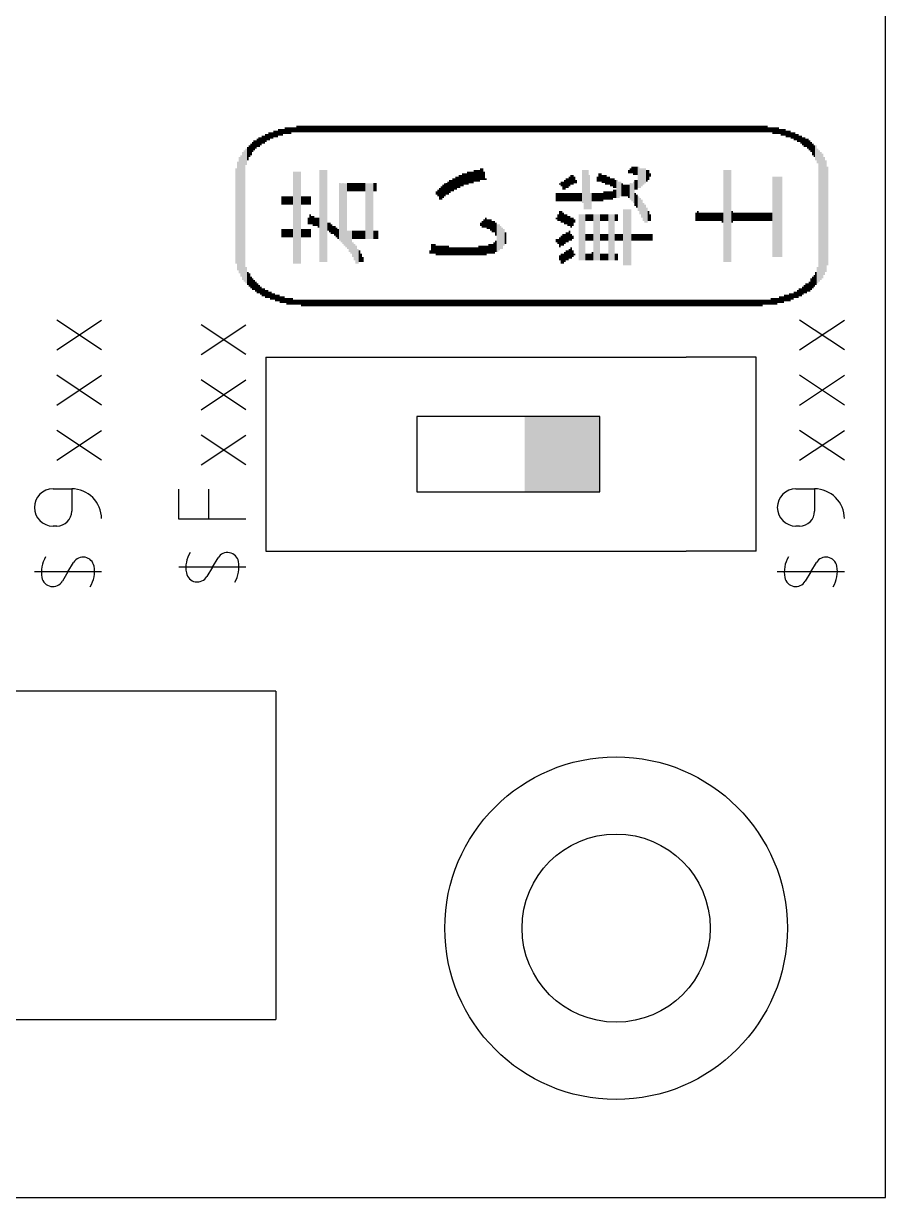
# Model space of a CAD drawing. Extents: x 0 to 47, y 0 to 89.2.
# Drawn here: x 31 to 47, y 0 to 21.79 of the extents above; entities that cross this region are included whole.
import ezdxf

# ---------------------------------------------------------------- set-up
doc = ezdxf.new("R2010")
doc.units = 0
for name, color, linetype in [('20', 30, 'CONTINUOUS'), ('21', 253, 'CONTINUOUS'), ('51', 253, 'CONTINUOUS')]:
    doc.layers.add(name, color=color, linetype=linetype)

# ---------------------------------------------------------------- blocks, each defined once
blk = doc.blocks.new('RECT')
blk.add_solid([(-0.5, -0.5), (0.5, -0.5), (-0.5, 0.5), (0.5, 0.5)])

msp = doc.modelspace()

# ---------------------------------------------------------------- linework, layer by layer
at = {"layer": '20'}
for p, q in [((47, 0), (47, 77)), ((0, 0), (47, 0))]:
    msp.add_line(p, q, dxfattribs=at)
at = {"layer": '21'}
for p, q in [((32.4485, 15.7323), (31.6188, 16.2854)), ((31.6188, 15.7323), (32.4485, 16.2854)), ((35.1299, 15.6469), (34.3001, 16.2001)), ((34.3001, 15.6469), (35.1299, 16.2001)), ((46.236, 15.7323), (45.4063, 16.2854)), ((45.4063, 15.7323), (46.236, 16.2854)), ((35.5, 15.6), (35.5, 12)), ((35.5, 15.6), (36.7, 15.6)), ((38.3, 15.6), (39.2, 15.6)), ((40.8, 15.6), (41.7, 15.6)), ((44.6, 15.6), (43.3, 15.6)), ((44.6, 12), (44.6, 15.6)), ((32.4485, 14.7082), (31.6188, 15.2613)), ((31.6188, 14.7082), (32.4485, 15.2613)), ((46.236, 14.7082), (45.4063, 15.2613)), ((45.4063, 14.7082), (46.236, 15.2613)), ((35.1299, 14.6228), (34.3001, 15.176)), ((34.3001, 14.6228), (35.1299, 15.176)), ((38.3, 14.5), (38.3, 13.1)), ((41.7, 14.5), (38.3, 14.5)), ((41.7, 13.1), (41.7, 14.5)), ((32.4485, 13.684), (31.6188, 14.2372)), ((31.6188, 13.684), (32.4485, 14.2372)), ((46.236, 13.684), (45.4063, 14.2372)), ((45.4063, 13.684), (46.236, 14.2372)), ((35.1299, 13.5987), (34.3001, 14.1518)), ((34.3001, 13.5987), (35.1299, 14.1518)), ((31.5496, 13.1542), (31.8953, 13.1542)), ((31.8953, 13.1542), (31.8953, 12.7393)), ((33.8852, 12.594), (33.8852, 13.1471)), ((34.4384, 12.594), (34.4384, 13.1471)), ((38.3, 13.1), (41.7, 13.1)), ((45.3371, 13.1542), (45.6828, 13.1542)), ((45.6828, 13.1542), (45.6828, 12.7393)), ((31.6188, 12.4627), (31.5496, 12.4627)), ((35.1299, 12.594), (33.8852, 12.594)), ((45.4063, 12.4627), (45.3371, 12.4627)), ((35.5, 12), (36.7, 12)), ((38.3, 12), (39.2, 12)), ((40.8, 12), (41.7, 12)), ((44.6, 12), (43.3, 12)), ((31.8262, 11.6136), (31.9299, 11.7865)), ((34.5076, 11.699), (34.6113, 11.8718)), ((45.6137, 11.6136), (45.7174, 11.7865)), ((32.4485, 11.6136), (31.2039, 11.6136)), ((31.8262, 11.6136), (31.7225, 11.4408)), ((35.1299, 11.699), (33.8852, 11.699)), ((34.5076, 11.699), (34.4038, 11.5261)), ((46.236, 11.6136), (44.9914, 11.6136)), ((45.6137, 11.6136), (45.51, 11.4408)), ((35.687, 9.398), (16.383, 9.398)), ((35.687, 9.398), (35.687, 3.302)), ((16.383, 3.302), (35.687, 3.302))]:
    msp.add_line(p, q, dxfattribs=at)
for radius in [3.1789, 1.7463]:
    msp.add_circle((42, 5), radius, dxfattribs=at)
for centre, radius, start, end in [((31.5496, 12.8085), 0.3457, 90, 270), ((31.8953, 12.601), 0.5532, 359.9997, 90), ((45.3371, 12.8085), 0.3457, 90, 270), ((45.6828, 12.601), 0.5532, 359.9997, 90), ((31.6188, 12.7393), 0.2766, 270, 0), ((45.4063, 12.7393), 0.2766, 270, 0), ((31.8811, 11.6084), 0.5478, 149.0366, 190.3539), ((32.107, 11.6802), 0.2065, 10.3547, 149.0359), ((34.5624, 11.6937), 0.5478, 149.0366, 190.3539), ((34.7884, 11.7656), 0.2065, 10.3547, 149.0359), ((34.4527, 11.7042), 0.5478, 329.0356, 10.3548), ((45.6686, 11.6084), 0.5478, 149.0366, 190.3539), ((45.8945, 11.6802), 0.2065, 10.3547, 149.0359), ((31.7714, 11.6189), 0.5478, 329.0356, 10.3548), ((34.2267, 11.6324), 0.2065, 190.3539, 329.0366), ((45.5589, 11.6189), 0.5478, 329.0356, 10.3548), ((31.5454, 11.5471), 0.2065, 190.3539, 329.0366), ((45.3329, 11.5471), 0.2065, 190.3539, 329.0366)]:
    msp.add_arc(centre, radius, start, end, dxfattribs=at)
at = {"layer": '51'}
for p, q in [((36.7, 15.6), (38.3, 15.6)), ((39.2, 15.6), (40.8, 15.6)), ((41.7, 15.6), (43.3, 15.6)), ((36.7, 12), (38.3, 12)), ((39.2, 12), (40.8, 12)), ((41.7, 12), (43.3, 12))]:
    msp.add_line(p, q, dxfattribs=at)

# ---------------------------------------------------------------- block references
at = {"layer": '21', "yscale": 0.0305, "rotation": 90}
for p, xscale in [((35.7422, 19.7729), 0.1219), ((35.7727, 19.7729), 0.1219), ((35.8031, 19.7729), 0.1219), ((35.8336, 19.7882), 0.0914), ((35.8641, 19.8034), 0.1219), ((35.8946, 19.8034), 0.1219), ((35.9251, 19.8034), 0.1219), ((35.9555, 19.8034), 0.1219), ((35.986, 19.8187), 0.0914), ((36.0165, 19.8187), 0.0914), ((36.047, 19.8187), 0.0914), ((36.0775, 19.8339), 0.1219), ((36.1079, 19.8339), 0.1219), ((36.1384, 19.8339), 0.1219), ((36.1689, 19.8339), 0.1219), ((36.1994, 19.8339), 0.1219), ((36.2299, 19.8339), 0.1219), ((36.2603, 19.8339), 0.1219), ((36.2908, 19.8339), 0.1219), ((36.3213, 19.8339), 0.1219), ((36.3518, 19.8339), 0.1219), ((36.3823, 19.8339), 0.1219), ((36.4127, 19.8339), 0.1219), ((36.4432, 19.8339), 0.1219), ((36.4737, 19.8339), 0.1219), ((36.5042, 19.8339), 0.1219), ((36.5347, 19.8339), 0.1219), ((36.5651, 19.8339), 0.1219), ((36.5956, 19.8339), 0.1219), ((36.6261, 19.8339), 0.1219), ((36.6566, 19.8339), 0.1219), ((36.6871, 19.8339), 0.1219), ((36.7175, 19.8339), 0.1219), ((36.748, 19.8339), 0.1219), ((36.7785, 19.8339), 0.1219), ((36.809, 19.8339), 0.1219), ((36.8395, 19.8339), 0.1219), ((36.8699, 19.8339), 0.1219), ((36.9004, 19.8339), 0.1219), ((36.9309, 19.8339), 0.1219), ((36.9614, 19.8339), 0.1219), ((36.9919, 19.8339), 0.1219), ((37.0223, 19.8339), 0.1219), ((37.0528, 19.8339), 0.1219), ((37.0833, 19.8339), 0.1219), ((37.1138, 19.8339), 0.1219), ((37.1443, 19.8339), 0.1219), ((37.1747, 19.8339), 0.1219), ((37.2052, 19.8339), 0.1219), ((37.2357, 19.8339), 0.1219), ((37.2662, 19.8339), 0.1219), ((37.2967, 19.8339), 0.1219), ((37.3271, 19.8339), 0.1219), ((37.3576, 19.8339), 0.1219), ((37.3881, 19.8339), 0.1219), ((37.4186, 19.8339), 0.1219), ((37.4491, 19.8339), 0.1219), ((37.4795, 19.8339), 0.1219), ((37.51, 19.8339), 0.1219), ((37.5405, 19.8339), 0.1219), ((37.571, 19.8339), 0.1219), ((37.6015, 19.8339), 0.1219), ((37.6319, 19.8339), 0.1219), ((37.6624, 19.8339), 0.1219), ((37.6929, 19.8339), 0.1219), ((37.7234, 19.8339), 0.1219), ((37.7539, 19.8339), 0.1219), ((37.7843, 19.8339), 0.1219), ((37.8148, 19.8339), 0.1219), ((37.8453, 19.8339), 0.1219), ((37.8758, 19.8339), 0.1219), ((37.9063, 19.8339), 0.1219), ((37.9367, 19.8339), 0.1219), ((37.9672, 19.8339), 0.1219), ((37.9977, 19.8339), 0.1219), ((38.0282, 19.8339), 0.1219), ((38.0587, 19.8339), 0.1219), ((38.0891, 19.8339), 0.1219), ((38.1196, 19.8339), 0.1219), ((38.1501, 19.8339), 0.1219), ((38.1806, 19.8339), 0.1219), ((38.2111, 19.8339), 0.1219), ((38.2415, 19.8339), 0.1219), ((38.272, 19.8339), 0.1219), ((38.3025, 19.8339), 0.1219), ((38.333, 19.8339), 0.1219), ((38.3635, 19.8339), 0.1219), ((38.3939, 19.8339), 0.1219), ((38.4244, 19.8339), 0.1219), ((38.4549, 19.8339), 0.1219), ((38.4854, 19.8339), 0.1219), ((38.5159, 19.8339), 0.1219), ((38.5463, 19.8339), 0.1219), ((38.5768, 19.8339), 0.1219), ((38.6073, 19.8339), 0.1219), ((38.6378, 19.8339), 0.1219), ((38.6683, 19.8339), 0.1219), ((38.6987, 19.8339), 0.1219), ((38.7292, 19.8339), 0.1219), ((38.7597, 19.8339), 0.1219), ((38.7902, 19.8339), 0.1219), ((38.8207, 19.8339), 0.1219), ((38.8511, 19.8339), 0.1219), ((38.8816, 19.8339), 0.1219), ((38.9121, 19.8339), 0.1219), ((38.9426, 19.8339), 0.1219), ((38.9731, 19.8339), 0.1219), ((39.0035, 19.8339), 0.1219), ((39.034, 19.8339), 0.1219), ((39.0645, 19.8339), 0.1219), ((39.095, 19.8339), 0.1219), ((39.1255, 19.8339), 0.1219), ((39.1559, 19.8339), 0.1219), ((39.1864, 19.8339), 0.1219), ((39.2169, 19.8339), 0.1219), ((39.2474, 19.8339), 0.1219), ((39.2779, 19.8339), 0.1219), ((39.3083, 19.8339), 0.1219), ((39.3388, 19.8339), 0.1219), ((39.3693, 19.8339), 0.1219), ((39.3998, 19.8339), 0.1219), ((39.4303, 19.8339), 0.1219), ((39.4607, 19.8339), 0.1219), ((39.4912, 19.8339), 0.1219), ((39.5217, 19.8339), 0.1219), ((39.5522, 19.8339), 0.1219), ((39.5827, 19.8339), 0.1219), ((39.6131, 19.8339), 0.1219), ((39.6436, 19.8339), 0.1219), ((39.6741, 19.8339), 0.1219), ((39.7046, 19.8339), 0.1219), ((39.7351, 19.8339), 0.1219), ((39.7655, 19.8339), 0.1219), ((39.796, 19.8339), 0.1219), ((39.8265, 19.8339), 0.1219), ((39.857, 19.8339), 0.1219), ((39.8875, 19.8339), 0.1219), ((39.9179, 19.8339), 0.1219), ((39.9484, 19.8339), 0.1219), ((39.9789, 19.8339), 0.1219), ((40.0094, 19.8339), 0.1219), ((40.0399, 19.8339), 0.1219), ((40.0703, 19.8339), 0.1219), ((40.1008, 19.8339), 0.1219), ((40.1313, 19.8339), 0.1219), ((40.1618, 19.8339), 0.1219), ((40.1923, 19.8339), 0.1219), ((40.2227, 19.8339), 0.1219), ((40.2532, 19.8339), 0.1219), ((40.2837, 19.8339), 0.1219), ((40.3142, 19.8339), 0.1219), ((40.3447, 19.8339), 0.1219), ((40.3751, 19.8339), 0.1219), ((40.4056, 19.8339), 0.1219), ((40.4361, 19.8339), 0.1219), ((40.4666, 19.8339), 0.1219), ((40.4971, 19.8339), 0.1219), ((40.5275, 19.8339), 0.1219), ((40.558, 19.8339), 0.1219), ((40.5885, 19.8339), 0.1219), ((40.619, 19.8339), 0.1219), ((40.6495, 19.8339), 0.1219), ((40.6799, 19.8339), 0.1219), ((40.7104, 19.8339), 0.1219), ((40.7409, 19.8339), 0.1219), ((40.7714, 19.8339), 0.1219), ((40.8019, 19.8339), 0.1219), ((40.8323, 19.8339), 0.1219), ((40.8628, 19.8339), 0.1219), ((40.8933, 19.8339), 0.1219), ((40.9238, 19.8339), 0.1219), ((40.9543, 19.8339), 0.1219), ((40.9847, 19.8339), 0.1219), ((41.0152, 19.8339), 0.1219), ((41.0457, 19.8339), 0.1219), ((41.0762, 19.8339), 0.1219), ((41.1067, 19.8339), 0.1219), ((41.1371, 19.8339), 0.1219), ((41.1676, 19.8339), 0.1219), ((41.1981, 19.8339), 0.1219), ((41.2286, 19.8339), 0.1219), ((41.2591, 19.8339), 0.1219), ((41.2895, 19.8339), 0.1219), ((41.32, 19.8339), 0.1219), ((41.3505, 19.8339), 0.1219), ((41.381, 19.8339), 0.1219), ((41.4115, 19.8339), 0.1219), ((41.4419, 19.8339), 0.1219), ((41.4724, 19.8339), 0.1219), ((41.5029, 19.8339), 0.1219), ((41.5334, 19.8339), 0.1219), ((41.5639, 19.8339), 0.1219), ((41.5943, 19.8339), 0.1219), ((41.6248, 19.8339), 0.1219), ((41.6553, 19.8339), 0.1219), ((41.6858, 19.8339), 0.1219), ((41.7163, 19.8339), 0.1219), ((41.7467, 19.8339), 0.1219), ((41.7772, 19.8339), 0.1219), ((41.8077, 19.8339), 0.1219), ((41.8382, 19.8339), 0.1219), ((41.8687, 19.8339), 0.1219), ((41.8991, 19.8339), 0.1219), ((41.9296, 19.8339), 0.1219), ((41.9601, 19.8339), 0.1219), ((41.9906, 19.8339), 0.1219), ((42.0211, 19.8339), 0.1219), ((42.0515, 19.8339), 0.1219), ((42.082, 19.8339), 0.1219), ((42.1125, 19.8339), 0.1219), ((42.143, 19.8339), 0.1219), ((42.1735, 19.8339), 0.1219), ((42.2039, 19.8339), 0.1219), ((42.2344, 19.8339), 0.1219), ((42.2649, 19.8339), 0.1219), ((42.2954, 19.8339), 0.1219), ((42.3259, 19.8339), 0.1219), ((42.3563, 19.8339), 0.1219), ((42.3868, 19.8339), 0.1219), ((42.4173, 19.8339), 0.1219), ((42.4478, 19.8339), 0.1219), ((42.4783, 19.8339), 0.1219), ((42.5087, 19.8339), 0.1219), ((42.5392, 19.8339), 0.1219), ((42.5697, 19.8339), 0.1219), ((42.6002, 19.8339), 0.1219), ((42.6307, 19.8339), 0.1219), ((42.6611, 19.8339), 0.1219), ((42.6916, 19.8339), 0.1219), ((42.7221, 19.8339), 0.1219), ((42.7526, 19.8339), 0.1219), ((42.7831, 19.8339), 0.1219), ((42.8135, 19.8339), 0.1219), ((42.844, 19.8339), 0.1219), ((42.8745, 19.8339), 0.1219), ((42.905, 19.8339), 0.1219), ((42.9355, 19.8339), 0.1219), ((42.9659, 19.8339), 0.1219), ((42.9964, 19.8339), 0.1219), ((43.0269, 19.8339), 0.1219), ((43.0574, 19.8339), 0.1219), ((43.0879, 19.8339), 0.1219), ((43.1183, 19.8339), 0.1219), ((43.1488, 19.8339), 0.1219), ((43.1793, 19.8339), 0.1219), ((43.2098, 19.8339), 0.1219), ((43.2403, 19.8339), 0.1219), ((43.2707, 19.8339), 0.1219), ((43.3012, 19.8339), 0.1219), ((43.3317, 19.8339), 0.1219), ((43.3622, 19.8339), 0.1219), ((43.3927, 19.8339), 0.1219), ((43.4231, 19.8339), 0.1219), ((43.4536, 19.8339), 0.1219), ((43.4841, 19.8339), 0.1219), ((43.5146, 19.8339), 0.1219), ((43.5451, 19.8339), 0.1219), ((43.5755, 19.8339), 0.1219), ((43.606, 19.8339), 0.1219), ((43.6365, 19.8339), 0.1219), ((43.667, 19.8339), 0.1219), ((43.6975, 19.8339), 0.1219), ((43.7279, 19.8339), 0.1219), ((43.7584, 19.8339), 0.1219), ((43.7889, 19.8339), 0.1219), ((43.8194, 19.8339), 0.1219), ((43.8499, 19.8339), 0.1219), ((43.8803, 19.8339), 0.1219), ((43.9108, 19.8339), 0.1219), ((43.9413, 19.8339), 0.1219), ((43.9718, 19.8339), 0.1219), ((44.0023, 19.8339), 0.1219), ((44.0327, 19.8339), 0.1219), ((44.0632, 19.8339), 0.1219), ((44.0937, 19.8339), 0.1219), ((44.1242, 19.8339), 0.1219), ((44.1547, 19.8339), 0.1219), ((44.1851, 19.8339), 0.1219), ((44.2156, 19.8339), 0.1219), ((44.2461, 19.8339), 0.1219), ((44.2766, 19.8339), 0.1219), ((44.3071, 19.8339), 0.1219), ((44.3375, 19.8339), 0.1219), ((44.368, 19.8339), 0.1219), ((44.3985, 19.8339), 0.1219), ((44.429, 19.8339), 0.1219), ((44.4595, 19.8339), 0.1219), ((44.4899, 19.8339), 0.1219), ((44.5204, 19.8339), 0.1219), ((44.5509, 19.8339), 0.1219), ((44.5814, 19.8339), 0.1219), ((44.6119, 19.8339), 0.1219), ((44.6423, 19.8339), 0.1219), ((44.6728, 19.8339), 0.1219), ((44.7033, 19.8339), 0.1219), ((44.7338, 19.8339), 0.1219), ((44.7643, 19.8339), 0.1219), ((44.7947, 19.8339), 0.1219), ((44.8252, 19.8187), 0.0914), ((44.8557, 19.8187), 0.0914), ((44.8862, 19.8187), 0.0914), ((44.9167, 19.8034), 0.1219), ((44.9471, 19.8034), 0.1219), ((44.9776, 19.8034), 0.1219), ((45.0081, 19.8034), 0.1219), ((45.0386, 19.7882), 0.0914), ((45.0691, 19.7729), 0.1219), ((45.0995, 19.7729), 0.1219), ((45.13, 19.7729), 0.1219), ((35.285, 19.5291), 0.1829), ((35.3155, 19.5443), 0.1524), ((35.3459, 19.5748), 0.1524), ((35.3764, 19.5901), 0.1829), ((35.4069, 19.6053), 0.1524), ((35.4374, 19.6358), 0.1524), ((35.4679, 19.6358), 0.1524), ((35.4983, 19.6663), 0.1524), ((35.5288, 19.6815), 0.1219), ((35.5593, 19.6967), 0.1524), ((35.5898, 19.712), 0.1219), ((35.6203, 19.712), 0.1219), ((35.6507, 19.7425), 0.1219), ((35.6812, 19.7425), 0.1219), ((35.7117, 19.7425), 0.1219), ((45.1605, 19.7425), 0.1219), ((45.191, 19.7425), 0.1219), ((45.2215, 19.7425), 0.1219), ((45.2519, 19.712), 0.1219), ((45.2824, 19.712), 0.1219), ((45.3129, 19.6967), 0.1524), ((45.3434, 19.6815), 0.1219), ((45.3739, 19.6663), 0.1524), ((45.4043, 19.651), 0.1219), ((45.4348, 19.6358), 0.1524), ((45.4653, 19.6053), 0.1524), ((45.4958, 19.5901), 0.1829), ((45.5263, 19.5748), 0.1524), ((45.5567, 19.5596), 0.1829), ((45.5872, 19.5291), 0.1829), ((35.0716, 18.2185), 2.3774), ((35.1021, 18.2185), 2.4384), ((35.1326, 19.3157), 0.3048), ((35.1631, 19.3767), 0.2438), ((35.1935, 19.4224), 0.2134), ((35.224, 19.4529), 0.2134), ((35.2545, 19.4986), 0.1829), ((45.6177, 19.4986), 0.1829), ((45.6482, 19.4529), 0.2134), ((45.6787, 19.4224), 0.2134), ((45.7091, 19.3919), 0.2743), ((45.7396, 19.331), 0.2743), ((45.7701, 18.2185), 2.4384), ((45.8006, 18.2185), 2.3774), ((34.9802, 18.2185), 2.0117), ((35.0107, 18.2337), 2.1641), ((35.0411, 18.2185), 2.2555), ((45.8311, 18.2185), 2.3165), ((45.8615, 18.2185), 2.1946), ((45.892, 18.2185), 2.0726), ((34.9497, 18.2185), 1.7678), ((36.0165, 18.188), 1.7069), ((36.047, 18.188), 1.7069), ((36.0775, 18.188), 1.7069), ((36.1079, 18.188), 1.7069), ((36.1384, 18.188), 1.7069), ((36.5042, 18.2185), 1.7069), ((36.5347, 18.2185), 1.7069), ((36.5651, 18.2185), 1.7069), ((36.5956, 18.2185), 1.7069), ((36.6261, 18.2185), 1.7069), ((39.095, 18.8585), 0.2438), ((39.1255, 18.8738), 0.2134), ((39.1559, 18.889), 0.2438), ((39.1864, 18.9043), 0.2134), ((39.2169, 18.9043), 0.2134), ((39.2474, 18.9195), 0.2438), ((39.2779, 18.9347), 0.2134), ((39.3083, 18.9347), 0.2134), ((39.3388, 18.9347), 0.2134), ((39.3693, 18.9652), 0.2134), ((39.3998, 18.9652), 0.2134), ((39.4303, 18.9652), 0.2134), ((39.4607, 18.9652), 0.2134), ((39.4912, 18.9957), 0.2134), ((39.5217, 18.9957), 0.2134), ((39.5522, 18.9652), 0.1524), ((41.1676, 18.889), 0.1829), ((41.1981, 18.889), 0.1829), ((41.381, 18.7671), 0.6096), ((41.4115, 18.7061), 0.7315), ((41.4419, 18.7061), 0.7315), ((41.4724, 18.7061), 0.7315), ((41.5029, 18.6604), 0.6401), ((41.6858, 18.9347), 0.1524), ((41.7163, 18.9347), 0.1524), ((41.7467, 18.9043), 0.1524), ((41.7772, 18.9043), 0.1524), ((41.8077, 18.889), 0.1829), ((42.2344, 19.0414), 0.061), ((42.2649, 19.0567), 0.0914), ((42.2954, 19.0719), 0.1219), ((42.3259, 19.0567), 0.1524), ((42.3563, 19.0567), 0.1524), ((42.3868, 19.0567), 0.1524), ((42.4173, 18.9347), 0.3962), ((42.4478, 18.9195), 0.3658), ((42.4783, 18.9347), 0.3353), ((42.5087, 18.95), 0.3048), ((42.5392, 18.9652), 0.2743), ((42.5697, 18.9652), 0.2134), ((42.6002, 18.9805), 0.1829), ((42.6307, 18.9805), 0.061), ((44.0023, 18.2185), 1.7069), ((44.0327, 18.2185), 1.7069), ((44.0632, 18.2185), 1.7069), ((44.0937, 18.2185), 1.7069), ((44.1242, 18.2185), 1.7069), ((45.9225, 18.2185), 1.8288), ((36.8699, 18.2947), 1.0668), ((36.9004, 18.2794), 1.0973), ((36.9309, 18.2642), 1.1278), ((36.9614, 18.2489), 1.1582), ((36.9919, 18.2337), 1.1887), ((37.0223, 18.7519), 0.1524), ((37.0528, 18.7519), 0.1524), ((37.0833, 18.7519), 0.1524), ((37.1138, 18.7519), 0.1524), ((37.1443, 18.7519), 0.1524), ((37.1747, 18.7519), 0.1524), ((37.2052, 18.7519), 0.1524), ((37.2357, 18.7519), 0.1524), ((37.2662, 18.7519), 0.1524), ((37.2967, 18.7519), 0.1524), ((37.3271, 18.7519), 0.1524), ((37.3576, 18.3099), 1.0363), ((37.3881, 18.3099), 1.0363), ((37.4186, 18.3099), 1.0363), ((37.4491, 18.3099), 1.0363), ((37.4795, 18.3099), 1.0363), ((37.51, 18.7519), 0.1524), ((37.5405, 18.7519), 0.1524), ((38.7597, 18.6452), 0.2438), ((38.7902, 18.6757), 0.2438), ((38.8207, 18.7061), 0.2438), ((38.8511, 18.7214), 0.2134), ((38.8816, 18.7366), 0.2438), ((38.9121, 18.7671), 0.2438), ((38.9426, 18.7823), 0.2134), ((38.9731, 18.7976), 0.2438), ((39.0035, 18.8128), 0.2134), ((39.034, 18.8281), 0.2438), ((39.0645, 18.8433), 0.2134), ((39.5827, 18.9043), 0.0305), ((40.9543, 18.8128), 0.0305), ((40.9847, 18.8128), 0.0914), ((41.0152, 18.7823), 0.1524), ((41.0457, 18.7976), 0.1829), ((41.0762, 18.8281), 0.1829), ((41.1067, 18.8281), 0.1829), ((41.1371, 18.8585), 0.1829), ((41.2286, 18.889), 0.1219), ((41.2591, 18.8585), 0.061), ((41.6553, 18.9043), 0.0914), ((41.8382, 18.8738), 0.1524), ((41.8687, 18.8738), 0.1524), ((41.8991, 18.8433), 0.1524), ((41.9296, 18.8433), 0.1524), ((41.9601, 18.8281), 0.1829), ((41.9906, 18.8128), 0.1524), ((42.0211, 18.7214), 0.3353), ((42.0515, 18.7061), 0.3048), ((42.082, 18.7214), 0.2743), ((42.1125, 18.7061), 0.2438), ((42.143, 18.6909), 0.2134), ((42.1735, 18.6909), 0.2134), ((42.2039, 18.6909), 0.2134), ((42.2344, 18.6757), 0.2438), ((42.2649, 18.6757), 0.3048), ((42.2954, 18.6604), 0.3353), ((42.3259, 18.6604), 0.3962), ((42.3563, 18.7976), 0.1829), ((42.3868, 18.7976), 0.1829), ((44.9167, 18.2032), 1.4935), ((44.9471, 18.2032), 1.4935), ((44.9776, 18.2032), 1.4935), ((45.0081, 18.2032), 1.4935), ((45.0386, 18.2032), 1.4935), ((45.0691, 18.2032), 1.4935), ((35.8031, 18.508), 0.1524), ((35.8336, 18.508), 0.1524), ((35.8641, 18.508), 0.1524), ((35.8946, 18.508), 0.1524), ((35.9251, 18.508), 0.1524), ((35.9555, 18.508), 0.1524), ((35.986, 18.508), 0.1524), ((36.1689, 18.508), 0.1524), ((36.1994, 18.508), 0.1524), ((36.2299, 18.508), 0.1524), ((36.2603, 18.508), 0.1524), ((36.2908, 18.508), 0.1524), ((36.3213, 18.508), 0.1524), ((38.6683, 18.6452), 0.061), ((38.6987, 18.6452), 0.1219), ((38.7292, 18.6299), 0.2134), ((40.8933, 18.569), 0.1524), ((40.9238, 18.569), 0.1524), ((40.9543, 18.569), 0.1524), ((40.9847, 18.569), 0.1524), ((41.0152, 18.569), 0.1524), ((41.0457, 18.569), 0.1524), ((41.0762, 18.569), 0.1524), ((41.1067, 18.569), 0.1524), ((41.1371, 18.569), 0.1524), ((41.1676, 18.569), 0.1524), ((41.1981, 18.569), 0.1524), ((41.2286, 18.569), 0.1524), ((41.2591, 18.569), 0.1524), ((41.2895, 18.569), 0.1524), ((41.32, 18.569), 0.1524), ((41.3505, 18.569), 0.1524), ((41.5334, 18.4928), 0.3048), ((41.5639, 18.569), 0.1524), ((41.5943, 18.569), 0.1524), ((41.6248, 18.569), 0.1524), ((41.6553, 18.569), 0.1524), ((41.6858, 18.569), 0.1524), ((41.7163, 18.569), 0.1524), ((41.7467, 18.569), 0.1524), ((41.7772, 18.5995), 0.1524), ((41.8077, 18.5995), 0.1524), ((41.8382, 18.5995), 0.1524), ((41.8687, 18.5995), 0.1524), ((41.8991, 18.5995), 0.1524), ((41.9296, 18.5995), 0.1524), ((41.9601, 18.6299), 0.1524), ((41.9906, 18.6299), 0.1524), ((42.3563, 18.5233), 0.2438), ((42.3868, 18.4928), 0.2438), ((42.4173, 18.4471), 0.2743), ((42.4478, 18.4013), 0.3048), ((40.9543, 18.2185), 0.1829), ((40.9847, 18.2032), 0.2134), ((42.143, 17.8222), 1.0363), ((42.1735, 17.8222), 1.0363), ((42.2039, 17.8222), 1.0363), ((42.2344, 17.8222), 1.0363), ((42.2649, 17.8222), 1.0363), ((42.4783, 18.3556), 0.3353), ((42.5087, 18.2947), 0.3353), ((42.5392, 18.2642), 0.3353), ((42.5697, 18.2337), 0.2743), ((42.6002, 18.2185), 0.1829), ((43.5146, 18.2185), 0.1829), ((44.1547, 18.2032), 0.2134), ((36.2908, 18.127), 0.1219), ((36.3213, 18.1575), 0.1829), ((36.3518, 18.1423), 0.1524), ((36.3823, 18.127), 0.1829), ((36.4127, 18.1118), 0.1524), ((36.4432, 18.1118), 0.1524), ((36.4737, 18.0965), 0.1829), ((36.6566, 18.0203), 0.1524), ((36.6871, 18.0051), 0.1829), ((39.4912, 18.0661), 0.061), ((39.5217, 18.0661), 0.1219), ((39.5522, 18.0813), 0.1524), ((39.5827, 18.0965), 0.1829), ((39.6131, 18.0661), 0.1829), ((39.6436, 18.0661), 0.1829), ((39.6741, 18.0508), 0.2134), ((39.7046, 18.0203), 0.2134), ((39.7351, 18.0203), 0.2134), ((39.7655, 17.9746), 0.2438), ((40.8933, 18.1727), 0.0305), ((40.9238, 18.188), 0.1219), ((41.0152, 18.188), 0.1829), ((41.0457, 18.1575), 0.1829), ((41.0762, 18.1575), 0.1829), ((41.1067, 18.127), 0.1829), ((41.1371, 18.127), 0.1829), ((41.1676, 18.0965), 0.1829), ((41.1981, 18.1118), 0.1524), ((41.2286, 18.127), 0.061), ((41.32, 17.8222), 0.8534), ((41.3505, 17.8222), 0.8534), ((41.381, 17.8222), 0.8534), ((41.4115, 17.8222), 0.8534), ((41.4419, 18.188), 0.1219), ((41.4724, 18.188), 0.1219), ((41.5029, 18.188), 0.1219), ((41.5334, 18.188), 0.1219), ((41.5639, 18.188), 0.1219), ((41.5943, 17.8222), 0.8534), ((41.6248, 17.8222), 0.8534), ((41.6553, 17.8222), 0.8534), ((41.6858, 17.8222), 0.8534), ((41.7163, 18.188), 0.1219), ((41.7467, 18.188), 0.1219), ((41.7772, 18.188), 0.1219), ((41.8077, 18.188), 0.1219), ((41.8382, 18.188), 0.1219), ((41.8687, 17.8222), 0.8534), ((41.8991, 17.8222), 0.8534), ((41.9296, 17.8222), 0.8534), ((41.9601, 17.8222), 0.8534), ((41.9906, 18.188), 0.1219), ((42.0211, 18.188), 0.1219), ((42.6307, 18.188), 0.1219), ((43.4841, 18.2032), 0.1524), ((43.5451, 18.2032), 0.1524), ((43.5755, 18.2032), 0.1524), ((43.606, 18.2032), 0.1524), ((43.6365, 18.2032), 0.1524), ((43.667, 18.2032), 0.1524), ((43.6975, 18.2032), 0.1524), ((43.7279, 18.2032), 0.1524), ((43.7584, 18.2032), 0.1524), ((43.7889, 18.2032), 0.1524), ((43.8194, 18.2032), 0.1524), ((43.8499, 18.2032), 0.1524), ((43.8803, 18.2032), 0.1524), ((43.9108, 18.2032), 0.1524), ((43.9413, 18.2032), 0.1524), ((43.9718, 18.188), 0.1829), ((44.1851, 18.2032), 0.1524), ((44.2156, 18.2032), 0.1524), ((44.2461, 18.2032), 0.1524), ((44.2766, 18.2032), 0.1524), ((44.3071, 18.2032), 0.1524), ((44.3375, 18.2032), 0.1524), ((44.368, 18.2032), 0.1524), ((44.3985, 18.2032), 0.1524), ((44.429, 18.2032), 0.1524), ((44.4595, 18.2032), 0.1524), ((44.4899, 18.2032), 0.1524), ((44.5204, 18.2032), 0.1524), ((44.5509, 18.2032), 0.1524), ((44.5814, 18.2032), 0.1524), ((44.6119, 18.2032), 0.1524), ((44.6423, 18.2032), 0.1524), ((44.6728, 18.2032), 0.1524), ((44.7033, 18.2032), 0.1524), ((44.7338, 18.2032), 0.1524), ((44.7643, 18.2032), 0.1524), ((44.7947, 18.2032), 0.1524), ((44.8252, 18.2032), 0.1524), ((44.8557, 18.2032), 0.1524), ((44.8862, 18.2032), 0.1524), ((35.8031, 17.8984), 0.1524), ((35.8336, 17.8984), 0.1524), ((35.8641, 17.8984), 0.1524), ((35.8946, 17.8984), 0.1524), ((35.9251, 17.8984), 0.1524), ((35.9555, 17.8984), 0.1524), ((35.986, 17.8984), 0.1524), ((36.1689, 17.8984), 0.1524), ((36.1994, 17.8984), 0.1524), ((36.2299, 17.8984), 0.1524), ((36.2603, 17.8984), 0.1524), ((36.2908, 17.8984), 0.1524), ((36.3213, 17.8984), 0.1524), ((36.7175, 17.9746), 0.1829), ((36.748, 17.9594), 0.1524), ((36.7785, 17.9441), 0.1829), ((36.809, 17.9137), 0.1829), ((36.8395, 17.8832), 0.1829), ((37.0223, 17.7765), 0.3353), ((37.0528, 17.746), 0.3962), ((37.0833, 17.7308), 0.4267), ((37.1138, 17.8679), 0.1524), ((37.1443, 17.8679), 0.1524), ((37.1747, 17.8679), 0.1524), ((37.2052, 17.8679), 0.1524), ((37.2357, 17.8679), 0.1524), ((37.2662, 17.8679), 0.1524), ((37.2967, 17.8679), 0.1524), ((37.3271, 17.8679), 0.1524), ((37.51, 17.8679), 0.1524), ((37.5405, 17.8679), 0.1524), ((37.571, 17.8679), 0.1524), ((39.796, 17.807), 0.5182), ((39.8265, 17.8222), 0.4877), ((39.857, 17.8222), 0.4267), ((39.8875, 17.807), 0.3962), ((39.9179, 17.8222), 0.3048), ((39.9484, 17.807), 0.2134), ((41.0152, 17.7765), 0.2134), ((41.0457, 17.7917), 0.1829), ((41.0762, 17.8222), 0.1829), ((41.1067, 17.8222), 0.1829), ((41.1371, 17.8527), 0.1829), ((41.1676, 17.8222), 0.1219), ((41.4419, 17.8222), 0.1219), ((41.4724, 17.8222), 0.1219), ((41.5029, 17.8222), 0.1219), ((41.5334, 17.8222), 0.1219), ((41.5639, 17.8222), 0.1219), ((41.7163, 17.8222), 0.1219), ((41.7467, 17.8222), 0.1219), ((41.7772, 17.8222), 0.1219), ((41.8077, 17.8222), 0.1219), ((41.8382, 17.8222), 0.1219), ((41.9906, 17.8222), 0.1219), ((42.0211, 17.8222), 0.1219), ((42.0515, 17.8222), 0.1219), ((42.082, 17.8222), 0.1219), ((42.1125, 17.8222), 0.1219), ((42.2954, 17.8222), 0.1219), ((42.3259, 17.8222), 0.1219), ((42.3563, 17.8222), 0.1219), ((42.3868, 17.8222), 0.1219), ((42.4173, 17.8222), 0.1219), ((42.4478, 17.8222), 0.1219), ((42.4783, 17.8222), 0.1219), ((42.5087, 17.8222), 0.1219), ((42.5392, 17.8222), 0.1219), ((42.5697, 17.8222), 0.1219), ((42.6002, 17.8222), 0.1219), ((42.6307, 17.8222), 0.1219), ((42.6611, 17.8222), 0.1219), ((37.1138, 17.5936), 0.2743), ((37.1443, 17.5479), 0.3048), ((37.1747, 17.5022), 0.3353), ((38.5768, 17.6089), 0.1829), ((38.6073, 17.6089), 0.1829), ((38.6378, 17.6089), 0.1829), ((38.6683, 17.5784), 0.1829), ((38.6987, 17.5784), 0.1829), ((38.7292, 17.5784), 0.1829), ((38.7597, 17.5784), 0.1829), ((38.7902, 17.5784), 0.1829), ((38.8207, 17.5784), 0.1829), ((38.8511, 17.5784), 0.1829), ((38.8816, 17.5784), 0.1829), ((39.4607, 17.5784), 0.1829), ((39.4912, 17.5784), 0.1829), ((39.5217, 17.5784), 0.1829), ((39.5522, 17.5784), 0.1829), ((39.5827, 17.5784), 0.1829), ((39.6131, 17.5936), 0.1524), ((39.6436, 17.6089), 0.1829), ((39.6741, 17.6089), 0.1829), ((39.7046, 17.6089), 0.1829), ((39.7351, 17.6241), 0.2134), ((39.7655, 17.6546), 0.2134), ((40.8933, 17.7613), 0.061), ((40.9238, 17.746), 0.0914), ((40.9543, 17.7308), 0.1829), ((40.9847, 17.7613), 0.1829), ((41.1981, 17.8222), 0.061), ((37.2052, 17.4717), 0.2743), ((37.2357, 17.4717), 0.2134), ((37.2662, 17.4412), 0.1524), ((37.2967, 17.4107), 0.0914), ((38.5463, 17.5479), 0.061), ((38.9121, 17.5631), 0.1524), ((38.9426, 17.5631), 0.1524), ((38.9731, 17.5631), 0.1524), ((39.0035, 17.5631), 0.1524), ((39.034, 17.5631), 0.1524), ((39.0645, 17.5631), 0.1524), ((39.095, 17.5631), 0.1524), ((39.1255, 17.5631), 0.1524), ((39.1559, 17.5631), 0.1524), ((39.1864, 17.5631), 0.1524), ((39.2169, 17.5631), 0.1524), ((39.2474, 17.5631), 0.1524), ((39.2779, 17.5631), 0.1524), ((39.3083, 17.5631), 0.1524), ((39.3388, 17.5631), 0.1524), ((39.3693, 17.5631), 0.1524), ((39.3998, 17.5631), 0.1524), ((39.4303, 17.5631), 0.1524), ((40.9543, 17.4412), 0.0914), ((40.9847, 17.426), 0.1829), ((41.0152, 17.426), 0.1829), ((41.0457, 17.4565), 0.1829), ((41.0762, 17.4869), 0.1829), ((41.1067, 17.4869), 0.1829), ((41.1371, 17.5174), 0.1829), ((41.1676, 17.5327), 0.2134), ((41.1981, 17.5174), 0.1219), ((41.2286, 17.5022), 0.0305), ((41.4419, 17.4565), 0.1219), ((41.4724, 17.4565), 0.1219), ((41.5029, 17.4565), 0.1219), ((41.5334, 17.4565), 0.1219), ((41.5639, 17.4717), 0.1524), ((41.7163, 17.4565), 0.1219), ((41.7467, 17.4565), 0.1219), ((41.7772, 17.4565), 0.1219), ((41.8077, 17.4565), 0.1219), ((41.8382, 17.4565), 0.1219), ((41.9906, 17.4565), 0.1219), ((42.0211, 17.4565), 0.1219), ((35.1326, 17.1212), 0.3048), ((45.7396, 17.1212), 0.3048), ((35.1631, 17.0602), 0.2438), ((35.1935, 17.0297), 0.2438), ((35.224, 16.984), 0.2134), ((35.2545, 16.9535), 0.2134), ((35.285, 16.9383), 0.1829), ((35.3155, 16.9078), 0.1829), ((45.5872, 16.9078), 0.1829), ((45.6177, 16.9535), 0.2134), ((45.6482, 16.984), 0.2134), ((45.6787, 17.0145), 0.2134), ((45.7091, 17.0602), 0.2438), ((35.3459, 16.8773), 0.1829), ((35.3764, 16.8621), 0.1524), ((35.4069, 16.8316), 0.1524), ((35.4374, 16.8011), 0.1524), ((35.4679, 16.8011), 0.1524), ((35.4983, 16.7706), 0.1524), ((35.5288, 16.7706), 0.1524), ((35.5593, 16.7554), 0.1219), ((35.5898, 16.7402), 0.1524), ((35.6203, 16.7249), 0.1219), ((35.6507, 16.7249), 0.1219), ((45.2215, 16.7097), 0.1524), ((45.2519, 16.7249), 0.1219), ((45.2824, 16.7249), 0.1219), ((45.3129, 16.7554), 0.1219), ((45.3434, 16.7554), 0.1219), ((45.3739, 16.7706), 0.1524), ((45.4043, 16.8011), 0.1524), ((45.4348, 16.8011), 0.1524), ((45.4653, 16.8316), 0.1524), ((45.4958, 16.8621), 0.1524), ((45.5263, 16.8773), 0.1829), ((45.5567, 16.8926), 0.1524), ((35.6812, 16.6944), 0.1219), ((35.7117, 16.6944), 0.1219), ((35.7422, 16.6944), 0.1219), ((35.7727, 16.664), 0.1219), ((35.8031, 16.664), 0.1219), ((35.8336, 16.664), 0.1219), ((35.8641, 16.6487), 0.0914), ((35.8946, 16.6335), 0.1219), ((35.9251, 16.6335), 0.1219), ((35.9555, 16.6335), 0.1219), ((35.986, 16.6335), 0.1219), ((36.0165, 16.6182), 0.0914), ((36.047, 16.6182), 0.0914), ((36.0775, 16.6182), 0.0914), ((36.1079, 16.6182), 0.0914), ((36.1384, 16.6182), 0.0914), ((36.1689, 16.603), 0.1219), ((36.1994, 16.603), 0.1219), ((36.2299, 16.603), 0.1219), ((36.2603, 16.603), 0.1219), ((36.2908, 16.603), 0.1219), ((36.3213, 16.603), 0.1219), ((36.3518, 16.603), 0.1219), ((36.3823, 16.603), 0.1219), ((36.4127, 16.603), 0.1219), ((36.4432, 16.603), 0.1219), ((36.4737, 16.603), 0.1219), ((36.5042, 16.603), 0.1219), ((36.5347, 16.603), 0.1219), ((36.5651, 16.603), 0.1219), ((36.5956, 16.603), 0.1219), ((36.6261, 16.603), 0.1219), ((36.6566, 16.603), 0.1219), ((36.6871, 16.603), 0.1219), ((36.7175, 16.603), 0.1219), ((36.748, 16.603), 0.1219), ((36.7785, 16.603), 0.1219), ((36.809, 16.603), 0.1219), ((36.8395, 16.603), 0.1219), ((36.8699, 16.603), 0.1219), ((36.9004, 16.603), 0.1219), ((36.9309, 16.603), 0.1219), ((36.9614, 16.603), 0.1219), ((36.9919, 16.603), 0.1219), ((37.0223, 16.603), 0.1219), ((37.0528, 16.603), 0.1219), ((37.0833, 16.603), 0.1219), ((37.1138, 16.603), 0.1219), ((37.1443, 16.603), 0.1219), ((37.1747, 16.603), 0.1219), ((37.2052, 16.603), 0.1219), ((37.2357, 16.603), 0.1219), ((37.2662, 16.603), 0.1219), ((37.2967, 16.603), 0.1219), ((37.3271, 16.603), 0.1219), ((37.3576, 16.603), 0.1219), ((37.3881, 16.603), 0.1219), ((37.4186, 16.603), 0.1219), ((37.4491, 16.603), 0.1219), ((37.4795, 16.603), 0.1219), ((37.51, 16.603), 0.1219), ((37.5405, 16.603), 0.1219), ((37.571, 16.603), 0.1219), ((37.6015, 16.603), 0.1219), ((37.6319, 16.603), 0.1219), ((37.6624, 16.603), 0.1219), ((37.6929, 16.603), 0.1219), ((37.7234, 16.603), 0.1219), ((37.7539, 16.603), 0.1219), ((37.7843, 16.603), 0.1219), ((37.8148, 16.603), 0.1219), ((37.8453, 16.603), 0.1219), ((37.8758, 16.603), 0.1219), ((37.9063, 16.603), 0.1219), ((37.9367, 16.603), 0.1219), ((37.9672, 16.603), 0.1219), ((37.9977, 16.603), 0.1219), ((38.0282, 16.603), 0.1219), ((38.0587, 16.603), 0.1219), ((38.0891, 16.603), 0.1219), ((38.1196, 16.603), 0.1219), ((38.1501, 16.603), 0.1219), ((38.1806, 16.603), 0.1219), ((38.2111, 16.603), 0.1219), ((38.2415, 16.603), 0.1219), ((38.272, 16.603), 0.1219), ((38.3025, 16.603), 0.1219), ((38.333, 16.603), 0.1219), ((38.3635, 16.603), 0.1219), ((38.3939, 16.603), 0.1219), ((38.4244, 16.603), 0.1219), ((38.4549, 16.603), 0.1219), ((38.4854, 16.603), 0.1219), ((38.5159, 16.603), 0.1219), ((38.5463, 16.603), 0.1219), ((38.5768, 16.603), 0.1219), ((38.6073, 16.603), 0.1219), ((38.6378, 16.603), 0.1219), ((38.6683, 16.603), 0.1219), ((38.6987, 16.603), 0.1219), ((38.7292, 16.603), 0.1219), ((38.7597, 16.603), 0.1219), ((38.7902, 16.603), 0.1219), ((38.8207, 16.603), 0.1219), ((38.8511, 16.603), 0.1219), ((38.8816, 16.603), 0.1219), ((38.9121, 16.603), 0.1219), ((38.9426, 16.603), 0.1219), ((38.9731, 16.603), 0.1219), ((39.0035, 16.603), 0.1219), ((39.034, 16.603), 0.1219), ((39.0645, 16.603), 0.1219), ((39.095, 16.603), 0.1219), ((39.1255, 16.603), 0.1219), ((39.1559, 16.603), 0.1219), ((39.1864, 16.603), 0.1219), ((39.2169, 16.603), 0.1219), ((39.2474, 16.603), 0.1219), ((39.2779, 16.603), 0.1219), ((39.3083, 16.603), 0.1219), ((39.3388, 16.603), 0.1219), ((39.3693, 16.603), 0.1219), ((39.3998, 16.603), 0.1219), ((39.4303, 16.603), 0.1219), ((39.4607, 16.603), 0.1219), ((39.4912, 16.603), 0.1219), ((39.5217, 16.603), 0.1219), ((39.5522, 16.603), 0.1219), ((39.5827, 16.603), 0.1219), ((39.6131, 16.603), 0.1219), ((39.6436, 16.603), 0.1219), ((39.6741, 16.603), 0.1219), ((39.7046, 16.603), 0.1219), ((39.7351, 16.603), 0.1219), ((39.7655, 16.603), 0.1219), ((39.796, 16.603), 0.1219), ((39.8265, 16.603), 0.1219), ((39.857, 16.603), 0.1219), ((39.8875, 16.603), 0.1219), ((39.9179, 16.603), 0.1219), ((39.9484, 16.603), 0.1219), ((39.9789, 16.603), 0.1219), ((40.0094, 16.603), 0.1219), ((40.0399, 16.603), 0.1219), ((40.0703, 16.603), 0.1219), ((40.1008, 16.603), 0.1219), ((40.1313, 16.603), 0.1219), ((40.1618, 16.603), 0.1219), ((40.1923, 16.603), 0.1219), ((40.2227, 16.603), 0.1219), ((40.2532, 16.603), 0.1219), ((40.2837, 16.603), 0.1219), ((40.3142, 16.603), 0.1219), ((40.3447, 16.603), 0.1219), ((40.3751, 16.603), 0.1219), ((40.4056, 16.603), 0.1219), ((40.4361, 16.603), 0.1219), ((40.4666, 16.603), 0.1219), ((40.4971, 16.603), 0.1219), ((40.5275, 16.603), 0.1219), ((40.558, 16.603), 0.1219), ((40.5885, 16.603), 0.1219), ((40.619, 16.603), 0.1219), ((40.6495, 16.603), 0.1219), ((40.6799, 16.603), 0.1219), ((40.7104, 16.603), 0.1219), ((40.7409, 16.603), 0.1219), ((40.7714, 16.603), 0.1219), ((40.8019, 16.603), 0.1219), ((40.8323, 16.603), 0.1219), ((40.8628, 16.603), 0.1219), ((40.8933, 16.603), 0.1219), ((40.9238, 16.603), 0.1219), ((40.9543, 16.603), 0.1219), ((40.9847, 16.603), 0.1219), ((41.0152, 16.603), 0.1219), ((41.0457, 16.603), 0.1219), ((41.0762, 16.603), 0.1219), ((41.1067, 16.603), 0.1219), ((41.1371, 16.603), 0.1219), ((41.1676, 16.603), 0.1219), ((41.1981, 16.603), 0.1219), ((41.2286, 16.603), 0.1219), ((41.2591, 16.603), 0.1219), ((41.2895, 16.603), 0.1219), ((41.32, 16.603), 0.1219), ((41.3505, 16.603), 0.1219), ((41.381, 16.603), 0.1219), ((41.4115, 16.603), 0.1219), ((41.4419, 16.603), 0.1219), ((41.4724, 16.603), 0.1219), ((41.5029, 16.603), 0.1219), ((41.5334, 16.603), 0.1219), ((41.5639, 16.603), 0.1219), ((41.5943, 16.603), 0.1219), ((41.6248, 16.603), 0.1219), ((41.6553, 16.603), 0.1219), ((41.6858, 16.603), 0.1219), ((41.7163, 16.603), 0.1219), ((41.7467, 16.603), 0.1219), ((41.7772, 16.603), 0.1219), ((41.8077, 16.603), 0.1219), ((41.8382, 16.603), 0.1219), ((41.8687, 16.603), 0.1219), ((41.8991, 16.603), 0.1219), ((41.9296, 16.603), 0.1219), ((41.9601, 16.603), 0.1219), ((41.9906, 16.603), 0.1219), ((42.0211, 16.603), 0.1219), ((42.0515, 16.603), 0.1219), ((42.082, 16.603), 0.1219), ((42.1125, 16.603), 0.1219), ((42.143, 16.603), 0.1219), ((42.1735, 16.603), 0.1219), ((42.2039, 16.603), 0.1219), ((42.2344, 16.603), 0.1219), ((42.2649, 16.603), 0.1219), ((42.2954, 16.603), 0.1219), ((42.3259, 16.603), 0.1219), ((42.3563, 16.603), 0.1219), ((42.3868, 16.603), 0.1219), ((42.4173, 16.603), 0.1219), ((42.4478, 16.603), 0.1219), ((42.4783, 16.603), 0.1219), ((42.5087, 16.603), 0.1219), ((42.5392, 16.603), 0.1219), ((42.5697, 16.603), 0.1219), ((42.6002, 16.603), 0.1219), ((42.6307, 16.603), 0.1219), ((42.6611, 16.603), 0.1219), ((42.6916, 16.603), 0.1219), ((42.7221, 16.603), 0.1219), ((42.7526, 16.603), 0.1219), ((42.7831, 16.603), 0.1219), ((42.8135, 16.603), 0.1219), ((42.844, 16.603), 0.1219), ((42.8745, 16.603), 0.1219), ((42.905, 16.603), 0.1219), ((42.9355, 16.603), 0.1219), ((42.9659, 16.603), 0.1219), ((42.9964, 16.603), 0.1219), ((43.0269, 16.603), 0.1219), ((43.0574, 16.603), 0.1219), ((43.0879, 16.603), 0.1219), ((43.1183, 16.603), 0.1219), ((43.1488, 16.603), 0.1219), ((43.1793, 16.603), 0.1219), ((43.2098, 16.603), 0.1219), ((43.2403, 16.603), 0.1219), ((43.2707, 16.603), 0.1219), ((43.3012, 16.603), 0.1219), ((43.3317, 16.603), 0.1219), ((43.3622, 16.603), 0.1219), ((43.3927, 16.603), 0.1219), ((43.4231, 16.603), 0.1219), ((43.4536, 16.603), 0.1219), ((43.4841, 16.603), 0.1219), ((43.5146, 16.603), 0.1219), ((43.5451, 16.603), 0.1219), ((43.5755, 16.603), 0.1219), ((43.606, 16.603), 0.1219), ((43.6365, 16.603), 0.1219), ((43.667, 16.603), 0.1219), ((43.6975, 16.603), 0.1219), ((43.7279, 16.603), 0.1219), ((43.7584, 16.603), 0.1219), ((43.7889, 16.603), 0.1219), ((43.8194, 16.603), 0.1219), ((43.8499, 16.603), 0.1219), ((43.8803, 16.603), 0.1219), ((43.9108, 16.603), 0.1219), ((43.9413, 16.603), 0.1219), ((43.9718, 16.603), 0.1219), ((44.0023, 16.603), 0.1219), ((44.0327, 16.603), 0.1219), ((44.0632, 16.603), 0.1219), ((44.0937, 16.603), 0.1219), ((44.1242, 16.603), 0.1219), ((44.1547, 16.603), 0.1219), ((44.1851, 16.603), 0.1219), ((44.2156, 16.603), 0.1219), ((44.2461, 16.603), 0.1219), ((44.2766, 16.603), 0.1219), ((44.3071, 16.603), 0.1219), ((44.3375, 16.603), 0.1219), ((44.368, 16.603), 0.1219), ((44.3985, 16.603), 0.1219), ((44.429, 16.603), 0.1219), ((44.4595, 16.603), 0.1219), ((44.4899, 16.603), 0.1219), ((44.5204, 16.603), 0.1219), ((44.5509, 16.603), 0.1219), ((44.5814, 16.603), 0.1219), ((44.6119, 16.603), 0.1219), ((44.6423, 16.603), 0.1219), ((44.6728, 16.603), 0.1219), ((44.7033, 16.603), 0.1219), ((44.7338, 16.6182), 0.0914), ((44.7643, 16.6182), 0.0914), ((44.7947, 16.6182), 0.0914), ((44.8252, 16.6182), 0.0914), ((44.8557, 16.6182), 0.0914), ((44.8862, 16.6335), 0.1219), ((44.9167, 16.6335), 0.1219), ((44.9471, 16.6335), 0.1219), ((44.9776, 16.6335), 0.1219), ((45.0081, 16.6487), 0.0914), ((45.0386, 16.664), 0.1219), ((45.0691, 16.664), 0.1219), ((45.0995, 16.664), 0.1219), ((45.13, 16.6944), 0.1219), ((45.1605, 16.6944), 0.1219), ((45.191, 16.6944), 0.1219)]:
    msp.add_blockref('RECT', p, dxfattribs=dict(at, xscale=xscale))
at = {"layer": '21', "xscale": 1.4, "yscale": 1.4}
msp.add_blockref('RECT', (41, 13.8), dxfattribs=at)

doc.saveas('drawing.dxf')
